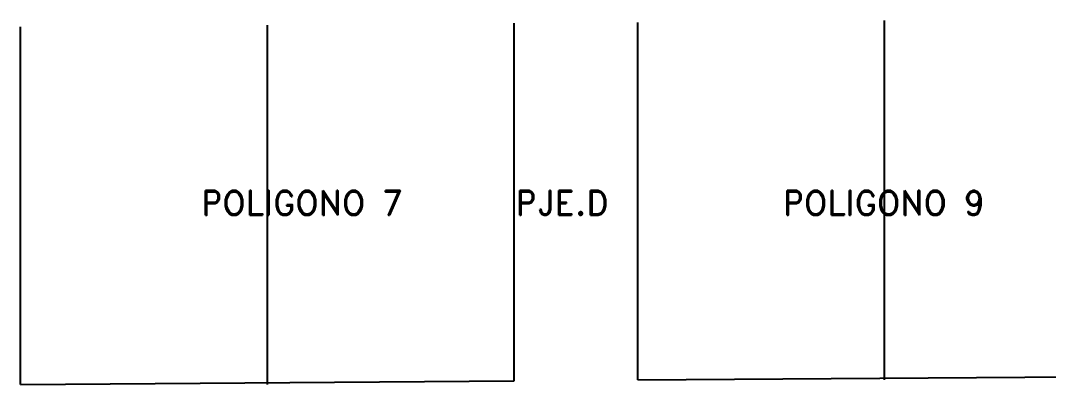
# Model space of a CAD drawing. Header units: millimetres. Extents: x 1590 to 1932, y -48 to 167.
# Drawn here: x 1688.59 to 1730.23, y 145.71 to 160.47 of the extents above; entities that cross this region are included whole.
import ezdxf
from ezdxf.enums import TextEntityAlignment as Align

# ---------------------------------------------------------------- set-up
doc = ezdxf.new("R2010")
doc.units = ezdxf.units.MM
doc.header["$LTSCALE"] = 0.1
doc.header["$MEASUREMENT"] = 0
doc.layers.add('POLIGONOS', color=3, linetype='CONTINUOUS')
doc.styles.add('ROMAND', font='romand.shx')

msp = doc.modelspace()

# ---------------------------------------------------------------- linework, layer by layer
at = {"layer": 'POLIGONOS', "linetype": 'Continuous'}
for p, q in [((1708.5927, 145.8616), (1708.5927, 160.362)), ((1713.5927, 145.8987), (1713.5927, 160.3991)), ((1688.5927, 145.7134), (1688.5927, 160.2138)), ((1688.5927, 145.7134), (1708.5927, 145.8616)), ((1713.5927, 145.8987), (1733.5927, 146.0469))]:
    msp.add_line(p, q, dxfattribs=at)
at = {"layer": 'POLIGONOS', "color": 2, "linetype": 'Continuous'}
for p, q in [((1723.5927, 145.8987), (1723.5927, 160.4732)), ((1698.5927, 145.7134), (1698.5927, 160.2879))]:
    msp.add_line(p, q, dxfattribs=at)

# ---------------------------------------------------------------- texts
at = {"layer": 'POLIGONOS', "style": 'ROMAND'}
for s, p in [('POLIGONO 7', (1700.0064, 152.5759)), ('PJE.D', (1710.5304, 152.5759)), ('POLIGONO 9', (1723.5679, 152.5759))]:
    msp.add_text(s, height=1, dxfattribs=at).set_placement(p, align=Align.CENTER)

doc.saveas('drawing.dxf')
